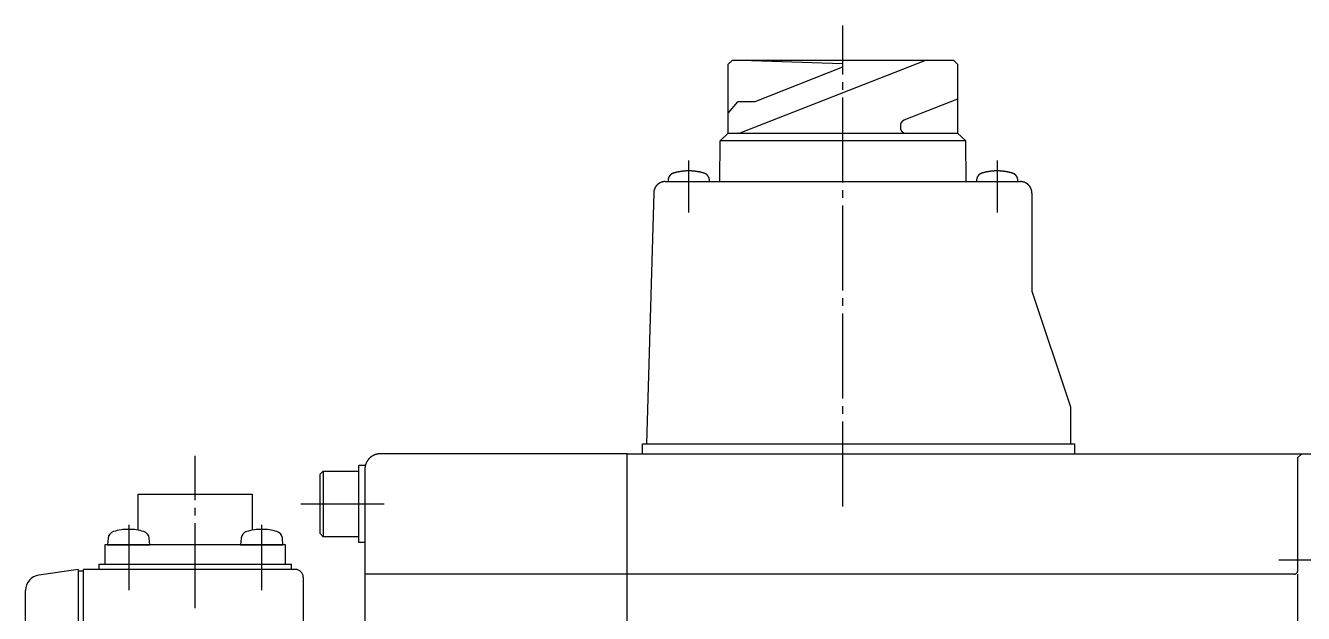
# Model space of a CAD drawing. Extents: x 0 to 661, y 0 to 384.
# Drawn here: x 183.4 to 349.1, y 307.3 to 383.5 of the extents above; entities that cross this region are included whole.
import ezdxf

# ---------------------------------------------------------------- set-up
doc = ezdxf.new("R2010")
doc.units = 0
doc.linetypes.add('DASH_CENTER', pattern=[14, 11, -1, 1, -1])
doc.layers.get('0').update_dxf_attribs({"linetype": 'CONTINUOUS'})

msp = doc.modelspace()

# ---------------------------------------------------------------- linework, layer by layer
at = {"color": 1, "linetype": 'DASH_CENTER'}
for p, q in [((289.39, 321.2), (289.39, 383.55)), ((269.39, 359.29), (269.39, 366.06)), ((309.39, 366.06), (309.39, 359.29)), ((205.39, 308.02), (205.39, 327.77)), ((219.09, 321.52), (229.89, 321.52)), ((196.76, 318.82), (196.76, 310.32)), ((214.02, 310.32), (214.02, 318.82)), ((345.89, 314.28), (362.89, 314.28))]:
    msp.add_line(p, q, dxfattribs=at)
at = {"color": 7, "linetype": 'CONTINUOUS'}
for p, q in [((274.51, 378.52), (275.01, 379.02)), ((274.51, 369.58), (274.51, 378.52)), ((303.76, 379.02), (275.01, 379.02)), ((303.76, 379.02), (275.02, 379.02)), ((300.1, 379.02), (276.03, 369.58)), ((277.54, 379.02), (289.33, 378.63)), ((289.33, 378.16), (277.95, 373.67)), ((289.33, 378.63), (289.33, 378.16)), ((304.26, 378.52), (303.76, 379.02)), ((304.26, 378.52), (304.26, 369.58)), ((274.51, 372.17), (275.77, 373.67)), ((277.95, 373.67), (275.77, 373.67)), ((304.26, 373.99), (297.3, 371.26)), ((273.45, 368.58), (274.51, 369.58)), ((274.51, 369.58), (297.58, 369.58)), ((296.83, 370.56), (296.83, 370.33)), ((297.58, 369.58), (304.26, 369.58)), ((304.26, 369.58), (305.32, 368.58)), ((304.26, 369.58), (305.32, 368.58)), ((273.41, 363.32), (273.45, 368.58)), ((305.32, 368.58), (273.45, 368.58)), ((305.36, 363.32), (305.32, 368.58)), ((266.35, 363.32), (312.39, 363.32)), ((266.71, 363.54), (266.69, 363.3)), ((272.08, 363.32), (272.06, 363.54)), ((306.71, 363.54), (306.69, 363.32)), ((312.09, 363.3), (312.06, 363.54)), ((264.85, 361.86), (263.9, 329.32)), ((313.89, 361.82), (313.89, 349.12)), ((313.89, 349.12), (318.89, 334.12)), ((318.89, 334.12), (318.89, 329.32)), ((263.39, 329.32), (319.39, 329.32)), ((263.39, 328.02), (263.39, 329.32)), ((319.39, 329.32), (319.39, 328.02)), ((226.59, 316.52), (226.59, 326.52)), ((227.39, 326.52), (226.59, 326.52)), ((261.39, 328.02), (229.39, 328.02)), ((261.39, 198.02), (261.39, 328.02)), ((261.39, 328.02), (348.89, 328.02)), ((261.39, 324.52), (261.39, 328.02)), ((348.39, 327.52), (348.89, 328.02)), ((348.39, 312.92), (348.39, 327.52)), ((348.89, 328.02), (359.89, 328.02)), ((221.99, 325.77), (221.59, 325.37)), ((221.99, 325.77), (221.59, 325.37)), ((221.59, 321.52), (221.59, 325.37)), ((221.99, 325.77), (221.99, 321.52)), ((221.99, 325.77), (226.59, 325.77)), ((221.99, 325.77), (226.59, 325.77)), ((226.59, 321.52), (226.59, 325.77)), ((226.59, 321.52), (226.59, 325.77)), ((227.39, 326.02), (227.39, 199.52)), ((197.99, 318.11), (197.99, 322.77)), ((197.99, 322.77), (212.79, 322.77)), ((212.79, 322.77), (212.79, 318.11)), ((221.59, 317.67), (221.59, 321.52)), ((221.99, 321.52), (221.99, 317.27)), ((226.59, 317.27), (226.59, 321.52)), ((226.59, 317.27), (226.59, 321.52)), ((227.39, 319.02), (227.39, 316.57)), ((194.08, 317.06), (194.01, 316.22)), ((199.51, 316.22), (199.43, 317.06)), ((211.34, 317.06), (211.27, 316.22)), ((216.77, 316.22), (216.69, 317.06)), ((221.59, 317.67), (221.99, 317.27)), ((221.59, 317.67), (221.99, 317.27)), ((226.59, 317.27), (221.99, 317.27)), ((227.39, 316.52), (226.59, 316.52)), ((193.69, 316.22), (193.69, 313.72)), ((217.09, 316.22), (193.69, 316.22)), ((194.01, 316.22), (199.51, 316.22)), ((211.27, 316.22), (216.77, 316.22)), ((217.09, 313.72), (217.09, 316.22)), ((192.89, 313.72), (217.89, 313.72)), ((192.89, 313.72), (192.89, 313.02)), ((217.89, 313.02), (217.89, 313.72)), ((190.19, 313.02), (185.11, 312.29)), ((190.19, 313.02), (190.19, 220.62)), ((190.89, 312.82), (190.19, 312.82)), ((190.89, 220.62), (190.89, 313.02)), ((218.39, 313.02), (190.89, 313.02)), ((219.39, 312.02), (219.39, 304.22)), ((347.89, 312.42), (227.39, 312.42)), ((348.39, 306.12), (348.39, 312.42)), ((183.39, 221.62), (183.39, 310.31))]:
    msp.add_line(p, q, dxfattribs=at)
for points in [[(297.3, 371.26, 0), (297.3, 371.26, 0), (297.29, 371.26, 0), (297.28, 371.25, 0), (297.28, 371.25, 0), (297.27, 371.25, 0), (297.26, 371.25, 0), (297.26, 371.24, 0), (297.25, 371.24, 0), (297.25, 371.24, 0), (297.24, 371.23, 0), (297.23, 371.23, 0), (297.23, 371.23, 0), (297.22, 371.22, 0), (297.21, 371.22, 0), (297.21, 371.22, 0), (297.2, 371.21, 0), (297.19, 371.21, 0), (297.19, 371.21, 0), (297.18, 371.2, 0), (297.18, 371.2, 0), (297.17, 371.19, 0), (297.17, 371.19, 0), (297.16, 371.19, 0), (297.15, 371.18, 0), (297.15, 371.18, 0), (297.14, 371.18, 0), (297.14, 371.17, 0), (297.13, 371.17, 0), (297.13, 371.16, 0), (297.12, 371.16, 0), (297.11, 371.15, 0), (297.11, 371.15, 0), (297.1, 371.15, 0), (297.1, 371.14, 0), (297.09, 371.14, 0), (297.09, 371.13, 0), (297.08, 371.13, 0), (297.08, 371.12, 0), (297.07, 371.12, 0), (297.07, 371.11, 0), (297.06, 371.11, 0), (297.06, 371.1, 0), (297.05, 371.1, 0), (297.05, 371.1, 0), (297.04, 371.09, 0), (297.04, 371.08, 0), (297.03, 371.08, 0), (297.03, 371.07, 0), (297.02, 371.07, 0), (297.02, 371.06, 0), (297.01, 371.06, 0), (297.01, 371.05, 0), (297, 371.05, 0), (297, 371.04, 0), (297, 371.04, 0), (296.99, 371.03, 0), (296.99, 371.03, 0), (296.98, 371.02, 0), (296.98, 371.01, 0), (296.97, 371.01, 0), (296.97, 371, 0), (296.96, 371, 0), (296.96, 370.99, 0), (296.96, 370.99, 0), (296.95, 370.98, 0), (296.95, 370.98, 0), (296.94, 370.97, 0), (296.94, 370.96, 0), (296.94, 370.96, 0), (296.93, 370.95, 0), (296.93, 370.94, 0), (296.93, 370.94, 0), (296.92, 370.93, 0), (296.92, 370.93, 0), (296.92, 370.92, 0), (296.91, 370.92, 0), (296.91, 370.91, 0), (296.91, 370.9, 0), (296.9, 370.9, 0), (296.9, 370.89, 0), (296.9, 370.88, 0), (296.89, 370.88, 0), (296.89, 370.87, 0), (296.89, 370.86, 0), (296.89, 370.86, 0), (296.88, 370.85, 0), (296.88, 370.85, 0), (296.88, 370.84, 0), (296.88, 370.83, 0), (296.87, 370.82, 0), (296.87, 370.82, 0), (296.87, 370.81, 0), (296.87, 370.81, 0), (296.86, 370.8, 0), (296.86, 370.79, 0), (296.86, 370.79, 0), (296.86, 370.78, 0), (296.86, 370.77, 0), (296.85, 370.76, 0), (296.85, 370.76, 0), (296.85, 370.75, 0), (296.85, 370.75, 0), (296.85, 370.74, 0), (296.85, 370.73, 0), (296.84, 370.72, 0), (296.84, 370.72, 0), (296.84, 370.71, 0), (296.84, 370.7, 0), (296.84, 370.7, 0), (296.84, 370.69, 0), (296.84, 370.68, 0), (296.83, 370.68, 0), (296.83, 370.67, 0), (296.83, 370.66, 0), (296.83, 370.65, 0), (296.83, 370.65, 0), (296.83, 370.64, 0), (296.83, 370.63, 0), (296.83, 370.63, 0), (296.83, 370.62, 0), (296.83, 370.61, 0), (296.83, 370.61, 0), (296.83, 370.6, 0), (296.83, 370.59, 0), (296.83, 370.58, 0), (296.83, 370.58, 0), (296.83, 370.57, 0), (296.83, 370.56, 0)], [(296.83, 370.33, 0), (296.83, 370.32, 0), (296.83, 370.31, 0), (296.83, 370.3, 0), (296.83, 370.29, 0), (296.83, 370.28, 0), (296.83, 370.27, 0), (296.83, 370.26, 0), (296.83, 370.25, 0), (296.83, 370.24, 0), (296.83, 370.23, 0), (296.83, 370.23, 0), (296.83, 370.21, 0), (296.84, 370.21, 0), (296.84, 370.2, 0), (296.84, 370.19, 0), (296.84, 370.18, 0), (296.84, 370.17, 0), (296.85, 370.16, 0), (296.85, 370.15, 0), (296.85, 370.14, 0), (296.85, 370.13, 0), (296.85, 370.13, 0), (296.86, 370.12, 0), (296.86, 370.11, 0), (296.86, 370.1, 0), (296.86, 370.09, 0), (296.87, 370.08, 0), (296.87, 370.07, 0), (296.87, 370.06, 0), (296.88, 370.06, 0), (296.88, 370.05, 0), (296.88, 370.04, 0), (296.89, 370.03, 0), (296.89, 370.02, 0), (296.89, 370.01, 0), (296.9, 370, 0), (296.9, 370, 0), (296.91, 369.99, 0), (296.91, 369.98, 0), (296.92, 369.97, 0), (296.92, 369.96, 0), (296.92, 369.96, 0), (296.93, 369.95, 0), (296.93, 369.94, 0), (296.94, 369.93, 0), (296.94, 369.92, 0), (296.95, 369.92, 0), (296.95, 369.91, 0), (296.96, 369.9, 0), (296.96, 369.89, 0), (296.97, 369.89, 0), (296.97, 369.88, 0), (296.98, 369.87, 0), (296.99, 369.86, 0), (296.99, 369.86, 0), (297, 369.85, 0), (297, 369.84, 0), (297.01, 369.84, 0), (297.01, 369.83, 0), (297.02, 369.82, 0), (297.03, 369.81, 0), (297.03, 369.81, 0), (297.04, 369.8, 0), (297.05, 369.8, 0), (297.05, 369.79, 0), (297.06, 369.78, 0), (297.07, 369.78, 0), (297.07, 369.77, 0), (297.08, 369.76, 0), (297.09, 369.76, 0), (297.09, 369.75, 0), (297.1, 369.75, 0), (297.11, 369.74, 0), (297.12, 369.73, 0), (297.12, 369.73, 0), (297.13, 369.72, 0), (297.14, 369.72, 0), (297.14, 369.71, 0), (297.15, 369.71, 0), (297.16, 369.7, 0), (297.17, 369.7, 0), (297.18, 369.69, 0), (297.18, 369.69, 0), (297.19, 369.68, 0), (297.2, 369.68, 0), (297.21, 369.67, 0), (297.21, 369.67, 0), (297.22, 369.66, 0), (297.23, 369.66, 0), (297.24, 369.66, 0), (297.25, 369.65, 0), (297.26, 369.65, 0), (297.26, 369.64, 0), (297.27, 369.64, 0), (297.28, 369.64, 0), (297.29, 369.63, 0), (297.3, 369.63, 0), (297.31, 369.63, 0), (297.31, 369.62, 0), (297.32, 369.62, 0), (297.33, 369.62, 0), (297.34, 369.61, 0), (297.35, 369.61, 0), (297.36, 369.61, 0), (297.37, 369.61, 0), (297.38, 369.6, 0), (297.38, 369.6, 0), (297.39, 369.6, 0), (297.4, 369.6, 0), (297.41, 369.59, 0), (297.42, 369.59, 0), (297.43, 369.59, 0), (297.44, 369.59, 0), (297.45, 369.59, 0), (297.46, 369.58, 0), (297.47, 369.58, 0), (297.48, 369.58, 0), (297.49, 369.58, 0), (297.49, 369.58, 0), (297.5, 369.58, 0), (297.51, 369.58, 0), (297.52, 369.58, 0), (297.53, 369.58, 0), (297.54, 369.58, 0), (297.55, 369.58, 0), (297.56, 369.58, 0), (297.57, 369.58, 0), (297.58, 369.58, 0)], [(269.39, 364.7, 0), (269.37, 364.69, 0), (269.36, 364.69, 0), (269.34, 364.69, 0), (269.33, 364.69, 0), (269.31, 364.69, 0), (269.3, 364.69, 0), (269.28, 364.69, 0), (269.26, 364.69, 0), (269.25, 364.69, 0), (269.23, 364.69, 0), (269.22, 364.69, 0), (269.2, 364.69, 0), (269.19, 364.69, 0), (269.17, 364.69, 0), (269.16, 364.69, 0), (269.14, 364.69, 0), (269.12, 364.69, 0), (269.11, 364.69, 0), (269.09, 364.69, 0), (269.08, 364.69, 0), (269.06, 364.69, 0), (269.05, 364.69, 0), (269.03, 364.69, 0), (269.02, 364.69, 0), (269, 364.69, 0), (268.99, 364.68, 0), (268.97, 364.68, 0), (268.95, 364.68, 0), (268.94, 364.68, 0), (268.92, 364.68, 0), (268.91, 364.68, 0), (268.89, 364.68, 0), (268.88, 364.68, 0), (268.86, 364.68, 0), (268.85, 364.67, 0), (268.83, 364.67, 0), (268.81, 364.67, 0), (268.8, 364.67, 0), (268.79, 364.67, 0), (268.77, 364.67, 0), (268.75, 364.67, 0), (268.74, 364.67, 0), (268.72, 364.66, 0), (268.71, 364.66, 0), (268.69, 364.66, 0), (268.68, 364.66, 0), (268.66, 364.66, 0), (268.65, 364.66, 0), (268.63, 364.65, 0), (268.62, 364.65, 0), (268.6, 364.65, 0), (268.58, 364.65, 0), (268.57, 364.65, 0), (268.55, 364.64, 0), (268.54, 364.64, 0), (268.52, 364.64, 0), (268.51, 364.64, 0), (268.49, 364.64, 0), (268.48, 364.64, 0), (268.46, 364.63, 0), (268.44, 364.63, 0), (268.43, 364.63, 0), (268.42, 364.63, 0), (268.4, 364.62, 0), (268.38, 364.62, 0), (268.37, 364.62, 0), (268.35, 364.62, 0), (268.34, 364.62, 0), (268.32, 364.61, 0), (268.31, 364.61, 0), (268.29, 364.61, 0), (268.28, 364.61, 0), (268.26, 364.6, 0), (268.25, 364.6, 0), (268.23, 364.6, 0), (268.21, 364.6, 0), (268.2, 364.59, 0), (268.19, 364.59, 0), (268.17, 364.59, 0), (268.15, 364.59, 0), (268.14, 364.58, 0), (268.12, 364.58, 0), (268.11, 364.58, 0), (268.09, 364.57, 0), (268.08, 364.57, 0), (268.06, 364.57, 0), (268.05, 364.57, 0), (268.03, 364.56, 0), (268.02, 364.56, 0), (268, 364.56, 0), (267.99, 364.55, 0), (267.97, 364.55, 0), (267.96, 364.55, 0), (267.94, 364.54, 0), (267.93, 364.54, 0), (267.91, 364.54, 0), (267.89, 364.53, 0), (267.88, 364.53, 0), (267.87, 364.53, 0), (267.85, 364.52, 0), (267.83, 364.52, 0), (267.82, 364.52, 0), (267.81, 364.51, 0), (267.79, 364.51, 0), (267.77, 364.51, 0), (267.76, 364.5, 0), (267.74, 364.5, 0), (267.73, 364.5, 0), (267.71, 364.49, 0), (267.7, 364.49, 0), (267.68, 364.49, 0), (267.67, 364.48, 0), (267.65, 364.48, 0), (267.64, 364.47, 0), (267.62, 364.47, 0), (267.61, 364.46, 0), (267.59, 364.46, 0), (267.58, 364.46, 0), (267.56, 364.45, 0), (267.55, 364.45, 0), (267.53, 364.44, 0), (267.52, 364.44, 0), (267.5, 364.44, 0), (267.49, 364.43, 0), (267.47, 364.43, 0), (267.46, 364.42, 0), (267.44, 364.42, 0), (267.43, 364.42, 0)], [(271.35, 364.42, 0), (271.33, 364.42, 0), (271.32, 364.42, 0), (271.3, 364.43, 0), (271.29, 364.43, 0), (271.27, 364.44, 0), (271.26, 364.44, 0), (271.24, 364.44, 0), (271.23, 364.45, 0), (271.21, 364.45, 0), (271.2, 364.46, 0), (271.18, 364.46, 0), (271.17, 364.46, 0), (271.15, 364.47, 0), (271.14, 364.47, 0), (271.12, 364.48, 0), (271.11, 364.48, 0), (271.09, 364.49, 0), (271.08, 364.49, 0), (271.06, 364.49, 0), (271.05, 364.5, 0), (271.03, 364.5, 0), (271.02, 364.5, 0), (271, 364.51, 0), (270.99, 364.51, 0), (270.97, 364.51, 0), (270.96, 364.52, 0), (270.94, 364.52, 0), (270.93, 364.52, 0), (270.91, 364.53, 0), (270.9, 364.53, 0), (270.88, 364.53, 0), (270.87, 364.54, 0), (270.85, 364.54, 0), (270.84, 364.54, 0), (270.82, 364.55, 0), (270.81, 364.55, 0), (270.79, 364.55, 0), (270.78, 364.56, 0), (270.76, 364.56, 0), (270.75, 364.56, 0), (270.73, 364.57, 0), (270.71, 364.57, 0), (270.7, 364.57, 0), (270.69, 364.57, 0), (270.67, 364.58, 0), (270.65, 364.58, 0), (270.64, 364.58, 0), (270.62, 364.59, 0), (270.61, 364.59, 0), (270.59, 364.59, 0), (270.58, 364.59, 0), (270.56, 364.6, 0), (270.55, 364.6, 0), (270.53, 364.6, 0), (270.52, 364.6, 0), (270.5, 364.61, 0), (270.49, 364.61, 0), (270.47, 364.61, 0), (270.45, 364.61, 0), (270.44, 364.62, 0), (270.43, 364.62, 0), (270.41, 364.62, 0), (270.39, 364.62, 0), (270.38, 364.62, 0), (270.36, 364.63, 0), (270.35, 364.63, 0), (270.33, 364.63, 0), (270.32, 364.63, 0), (270.3, 364.64, 0), (270.29, 364.64, 0), (270.27, 364.64, 0), (270.26, 364.64, 0), (270.24, 364.64, 0), (270.23, 364.64, 0), (270.21, 364.65, 0), (270.19, 364.65, 0), (270.18, 364.65, 0), (270.16, 364.65, 0), (270.15, 364.65, 0), (270.13, 364.66, 0), (270.12, 364.66, 0), (270.1, 364.66, 0), (270.09, 364.66, 0), (270.07, 364.66, 0), (270.06, 364.66, 0), (270.04, 364.67, 0), (270.02, 364.67, 0), (270.01, 364.67, 0), (269.99, 364.67, 0), (269.98, 364.67, 0), (269.96, 364.67, 0), (269.95, 364.67, 0), (269.93, 364.67, 0), (269.92, 364.68, 0), (269.9, 364.68, 0), (269.88, 364.68, 0), (269.87, 364.68, 0), (269.85, 364.68, 0), (269.84, 364.68, 0), (269.82, 364.68, 0), (269.81, 364.68, 0), (269.79, 364.68, 0), (269.78, 364.69, 0), (269.76, 364.69, 0), (269.75, 364.69, 0), (269.73, 364.69, 0), (269.71, 364.69, 0), (269.7, 364.69, 0), (269.68, 364.69, 0), (269.67, 364.69, 0), (269.65, 364.69, 0), (269.64, 364.69, 0), (269.62, 364.69, 0), (269.61, 364.69, 0), (269.59, 364.69, 0), (269.57, 364.69, 0), (269.56, 364.69, 0), (269.54, 364.69, 0), (269.53, 364.69, 0), (269.51, 364.69, 0), (269.5, 364.69, 0), (269.48, 364.69, 0), (269.47, 364.69, 0), (269.45, 364.69, 0), (269.44, 364.69, 0), (269.42, 364.69, 0), (269.4, 364.69, 0), (269.39, 364.7, 0)], [(309.39, 364.7, 0), (309.37, 364.69, 0), (309.36, 364.69, 0), (309.34, 364.69, 0), (309.33, 364.69, 0), (309.31, 364.69, 0), (309.3, 364.69, 0), (309.28, 364.69, 0), (309.26, 364.69, 0), (309.25, 364.69, 0), (309.23, 364.69, 0), (309.22, 364.69, 0), (309.2, 364.69, 0), (309.19, 364.69, 0), (309.17, 364.69, 0), (309.16, 364.69, 0), (309.14, 364.69, 0), (309.12, 364.69, 0), (309.11, 364.69, 0), (309.09, 364.69, 0), (309.08, 364.69, 0), (309.06, 364.69, 0), (309.05, 364.69, 0), (309.03, 364.69, 0), (309.02, 364.69, 0), (309, 364.69, 0), (308.99, 364.68, 0), (308.97, 364.68, 0), (308.95, 364.68, 0), (308.94, 364.68, 0), (308.92, 364.68, 0), (308.91, 364.68, 0), (308.89, 364.68, 0), (308.88, 364.68, 0), (308.86, 364.68, 0), (308.85, 364.67, 0), (308.83, 364.67, 0), (308.81, 364.67, 0), (308.8, 364.67, 0), (308.79, 364.67, 0), (308.77, 364.67, 0), (308.75, 364.67, 0), (308.74, 364.67, 0), (308.72, 364.66, 0), (308.71, 364.66, 0), (308.69, 364.66, 0), (308.68, 364.66, 0), (308.66, 364.66, 0), (308.65, 364.66, 0), (308.63, 364.65, 0), (308.62, 364.65, 0), (308.6, 364.65, 0), (308.58, 364.65, 0), (308.57, 364.65, 0), (308.55, 364.64, 0), (308.54, 364.64, 0), (308.52, 364.64, 0), (308.51, 364.64, 0), (308.49, 364.64, 0), (308.48, 364.64, 0), (308.46, 364.63, 0), (308.44, 364.63, 0), (308.43, 364.63, 0), (308.42, 364.63, 0), (308.4, 364.62, 0), (308.38, 364.62, 0), (308.37, 364.62, 0), (308.35, 364.62, 0), (308.34, 364.62, 0), (308.32, 364.61, 0), (308.31, 364.61, 0), (308.29, 364.61, 0), (308.28, 364.61, 0), (308.26, 364.6, 0), (308.25, 364.6, 0), (308.23, 364.6, 0), (308.21, 364.6, 0), (308.2, 364.59, 0), (308.19, 364.59, 0), (308.17, 364.59, 0), (308.15, 364.59, 0), (308.14, 364.58, 0), (308.12, 364.58, 0), (308.11, 364.58, 0), (308.09, 364.57, 0), (308.08, 364.57, 0), (308.06, 364.57, 0), (308.05, 364.57, 0), (308.03, 364.56, 0), (308.02, 364.56, 0), (308, 364.56, 0), (307.99, 364.55, 0), (307.97, 364.55, 0), (307.96, 364.55, 0), (307.94, 364.54, 0), (307.93, 364.54, 0), (307.91, 364.54, 0), (307.89, 364.53, 0), (307.88, 364.53, 0), (307.87, 364.53, 0), (307.85, 364.52, 0), (307.83, 364.52, 0), (307.82, 364.52, 0), (307.81, 364.51, 0), (307.79, 364.51, 0), (307.77, 364.51, 0), (307.76, 364.5, 0), (307.74, 364.5, 0), (307.73, 364.5, 0), (307.71, 364.49, 0), (307.7, 364.49, 0), (307.68, 364.49, 0), (307.67, 364.48, 0), (307.65, 364.48, 0), (307.64, 364.47, 0), (307.62, 364.47, 0), (307.61, 364.46, 0), (307.59, 364.46, 0), (307.58, 364.46, 0), (307.56, 364.45, 0), (307.55, 364.45, 0), (307.53, 364.44, 0), (307.52, 364.44, 0), (307.5, 364.44, 0), (307.49, 364.43, 0), (307.47, 364.43, 0), (307.46, 364.42, 0), (307.44, 364.42, 0), (307.43, 364.42, 0)], [(311.35, 364.42, 0), (311.33, 364.42, 0), (311.32, 364.42, 0), (311.3, 364.43, 0), (311.29, 364.43, 0), (311.27, 364.44, 0), (311.26, 364.44, 0), (311.24, 364.44, 0), (311.23, 364.45, 0), (311.21, 364.45, 0), (311.2, 364.46, 0), (311.18, 364.46, 0), (311.17, 364.46, 0), (311.15, 364.47, 0), (311.14, 364.47, 0), (311.12, 364.48, 0), (311.11, 364.48, 0), (311.09, 364.49, 0), (311.08, 364.49, 0), (311.06, 364.49, 0), (311.05, 364.5, 0), (311.03, 364.5, 0), (311.02, 364.5, 0), (311, 364.51, 0), (310.99, 364.51, 0), (310.97, 364.51, 0), (310.96, 364.52, 0), (310.94, 364.52, 0), (310.93, 364.52, 0), (310.91, 364.53, 0), (310.9, 364.53, 0), (310.88, 364.53, 0), (310.87, 364.54, 0), (310.85, 364.54, 0), (310.84, 364.54, 0), (310.82, 364.55, 0), (310.81, 364.55, 0), (310.79, 364.55, 0), (310.78, 364.56, 0), (310.76, 364.56, 0), (310.75, 364.56, 0), (310.73, 364.57, 0), (310.71, 364.57, 0), (310.7, 364.57, 0), (310.69, 364.57, 0), (310.67, 364.58, 0), (310.65, 364.58, 0), (310.64, 364.58, 0), (310.62, 364.59, 0), (310.61, 364.59, 0), (310.59, 364.59, 0), (310.58, 364.59, 0), (310.56, 364.6, 0), (310.55, 364.6, 0), (310.53, 364.6, 0), (310.52, 364.6, 0), (310.5, 364.61, 0), (310.49, 364.61, 0), (310.47, 364.61, 0), (310.45, 364.61, 0), (310.44, 364.62, 0), (310.43, 364.62, 0), (310.41, 364.62, 0), (310.39, 364.62, 0), (310.38, 364.62, 0), (310.36, 364.63, 0), (310.35, 364.63, 0), (310.33, 364.63, 0), (310.32, 364.63, 0), (310.3, 364.64, 0), (310.29, 364.64, 0), (310.27, 364.64, 0), (310.26, 364.64, 0), (310.24, 364.64, 0), (310.23, 364.64, 0), (310.21, 364.65, 0), (310.19, 364.65, 0), (310.18, 364.65, 0), (310.16, 364.65, 0), (310.15, 364.65, 0), (310.13, 364.66, 0), (310.12, 364.66, 0), (310.1, 364.66, 0), (310.09, 364.66, 0), (310.07, 364.66, 0), (310.06, 364.66, 0), (310.04, 364.67, 0), (310.02, 364.67, 0), (310.01, 364.67, 0), (309.99, 364.67, 0), (309.98, 364.67, 0), (309.96, 364.67, 0), (309.95, 364.67, 0), (309.93, 364.67, 0), (309.92, 364.68, 0), (309.9, 364.68, 0), (309.88, 364.68, 0), (309.87, 364.68, 0), (309.85, 364.68, 0), (309.84, 364.68, 0), (309.82, 364.68, 0), (309.81, 364.68, 0), (309.79, 364.68, 0), (309.78, 364.69, 0), (309.76, 364.69, 0), (309.75, 364.69, 0), (309.73, 364.69, 0), (309.71, 364.69, 0), (309.7, 364.69, 0), (309.68, 364.69, 0), (309.67, 364.69, 0), (309.65, 364.69, 0), (309.64, 364.69, 0), (309.62, 364.69, 0), (309.61, 364.69, 0), (309.59, 364.69, 0), (309.57, 364.69, 0), (309.56, 364.69, 0), (309.54, 364.69, 0), (309.53, 364.69, 0), (309.51, 364.69, 0), (309.5, 364.69, 0), (309.48, 364.69, 0), (309.47, 364.69, 0), (309.45, 364.69, 0), (309.44, 364.69, 0), (309.42, 364.69, 0), (309.4, 364.69, 0), (309.39, 364.7, 0)], [(266.35, 363.32, 0), (266.33, 363.31, 0), (266.31, 363.31, 0), (266.29, 363.31, 0), (266.27, 363.31, 0), (266.25, 363.31, 0), (266.24, 363.31, 0), (266.22, 363.31, 0), (266.2, 363.31, 0), (266.18, 363.31, 0), (266.17, 363.31, 0), (266.15, 363.3, 0), (266.13, 363.3, 0), (266.11, 363.3, 0), (266.09, 363.29, 0), (266.08, 363.29, 0), (266.06, 363.29, 0), (266.04, 363.28, 0), (266.02, 363.28, 0), (266.01, 363.28, 0), (265.99, 363.27, 0), (265.97, 363.27, 0), (265.95, 363.26, 0), (265.94, 363.26, 0), (265.92, 363.25, 0), (265.9, 363.25, 0), (265.88, 363.24, 0), (265.87, 363.24, 0), (265.85, 363.23, 0), (265.83, 363.23, 0), (265.82, 363.22, 0), (265.8, 363.21, 0), (265.78, 363.21, 0), (265.76, 363.2, 0), (265.75, 363.19, 0), (265.73, 363.18, 0), (265.72, 363.18, 0), (265.7, 363.17, 0), (265.68, 363.16, 0), (265.67, 363.15, 0), (265.65, 363.14, 0), (265.63, 363.14, 0), (265.62, 363.13, 0), (265.6, 363.12, 0), (265.59, 363.11, 0), (265.57, 363.1, 0), (265.56, 363.09, 0), (265.54, 363.08, 0), (265.53, 363.07, 0), (265.51, 363.06, 0), (265.5, 363.05, 0), (265.48, 363.04, 0), (265.47, 363.03, 0), (265.45, 363.02, 0), (265.44, 363.01, 0), (265.42, 363, 0), (265.41, 362.99, 0), (265.39, 362.98, 0), (265.38, 362.96, 0), (265.37, 362.95, 0), (265.35, 362.94, 0), (265.34, 362.93, 0), (265.33, 362.92, 0), (265.31, 362.9, 0), (265.3, 362.89, 0), (265.29, 362.88, 0), (265.27, 362.87, 0), (265.26, 362.85, 0), (265.25, 362.84, 0), (265.24, 362.83, 0), (265.23, 362.81, 0), (265.21, 362.8, 0), (265.2, 362.79, 0), (265.19, 362.77, 0), (265.18, 362.76, 0), (265.17, 362.74, 0), (265.16, 362.73, 0), (265.15, 362.71, 0), (265.13, 362.7, 0), (265.12, 362.69, 0), (265.11, 362.67, 0), (265.1, 362.66, 0), (265.09, 362.64, 0), (265.08, 362.63, 0), (265.07, 362.61, 0), (265.06, 362.6, 0), (265.06, 362.58, 0), (265.05, 362.56, 0), (265.04, 362.55, 0), (265.03, 362.53, 0), (265.02, 362.52, 0), (265.01, 362.5, 0), (265, 362.49, 0), (265, 362.47, 0), (264.99, 362.45, 0), (264.98, 362.44, 0), (264.97, 362.42, 0), (264.97, 362.4, 0), (264.96, 362.39, 0), (264.95, 362.37, 0), (264.94, 362.35, 0), (264.94, 362.34, 0), (264.93, 362.32, 0), (264.93, 362.3, 0), (264.92, 362.29, 0), (264.92, 362.27, 0), (264.91, 362.25, 0), (264.9, 362.23, 0), (264.9, 362.22, 0), (264.89, 362.2, 0), (264.89, 362.18, 0), (264.89, 362.16, 0), (264.88, 362.15, 0), (264.88, 362.13, 0), (264.88, 362.11, 0), (264.87, 362.09, 0), (264.87, 362.07, 0), (264.87, 362.06, 0), (264.86, 362.04, 0), (264.86, 362.02, 0), (264.86, 362, 0), (264.86, 361.99, 0), (264.85, 361.97, 0), (264.85, 361.95, 0), (264.85, 361.93, 0), (264.85, 361.91, 0), (264.85, 361.89, 0), (264.85, 361.88, 0), (264.85, 361.86, 0)], [(267.43, 364.42, 0), (267.42, 364.41, 0), (267.41, 364.41, 0), (267.4, 364.41, 0), (267.39, 364.4, 0), (267.38, 364.4, 0), (267.38, 364.4, 0), (267.37, 364.39, 0), (267.36, 364.39, 0), (267.35, 364.39, 0), (267.34, 364.38, 0), (267.33, 364.38, 0), (267.32, 364.38, 0), (267.31, 364.37, 0), (267.31, 364.37, 0), (267.3, 364.37, 0), (267.29, 364.36, 0), (267.28, 364.36, 0), (267.27, 364.36, 0), (267.26, 364.35, 0), (267.25, 364.35, 0), (267.25, 364.34, 0), (267.24, 364.34, 0), (267.23, 364.33, 0), (267.22, 364.33, 0), (267.21, 364.32, 0), (267.21, 364.32, 0), (267.2, 364.31, 0), (267.19, 364.31, 0), (267.18, 364.31, 0), (267.17, 364.3, 0), (267.17, 364.3, 0), (267.16, 364.29, 0), (267.15, 364.29, 0), (267.14, 364.28, 0), (267.13, 364.27, 0), (267.13, 364.27, 0), (267.12, 364.26, 0), (267.11, 364.26, 0), (267.11, 364.25, 0), (267.1, 364.25, 0), (267.09, 364.24, 0), (267.08, 364.24, 0), (267.07, 364.23, 0), (267.07, 364.22, 0), (267.06, 364.22, 0), (267.05, 364.21, 0), (267.05, 364.2, 0), (267.04, 364.2, 0), (267.03, 364.19, 0), (267.03, 364.19, 0), (267.02, 364.18, 0), (267.01, 364.17, 0), (267.01, 364.17, 0), (267, 364.16, 0), (266.99, 364.15, 0), (266.99, 364.15, 0), (266.98, 364.14, 0), (266.97, 364.13, 0), (266.97, 364.12, 0), (266.96, 364.12, 0), (266.95, 364.11, 0), (266.95, 364.1, 0), (266.94, 364.1, 0), (266.94, 364.09, 0), (266.93, 364.08, 0), (266.92, 364.07, 0), (266.92, 364.07, 0), (266.91, 364.06, 0), (266.91, 364.05, 0), (266.9, 364.05, 0), (266.9, 364.04, 0), (266.89, 364.03, 0), (266.89, 364.02, 0), (266.88, 364.01, 0), (266.88, 364.01, 0), (266.87, 364, 0), (266.87, 363.99, 0), (266.86, 363.98, 0), (266.86, 363.98, 0), (266.85, 363.97, 0), (266.85, 363.96, 0), (266.84, 363.95, 0), (266.84, 363.94, 0), (266.83, 363.94, 0), (266.83, 363.93, 0), (266.82, 363.92, 0), (266.82, 363.91, 0), (266.81, 363.9, 0), (266.81, 363.89, 0), (266.81, 363.88, 0), (266.8, 363.88, 0), (266.8, 363.87, 0), (266.79, 363.86, 0), (266.79, 363.85, 0), (266.79, 363.84, 0), (266.78, 363.83, 0), (266.78, 363.82, 0), (266.78, 363.82, 0), (266.77, 363.81, 0), (266.77, 363.8, 0), (266.77, 363.79, 0), (266.76, 363.78, 0), (266.76, 363.77, 0), (266.76, 363.76, 0), (266.75, 363.75, 0), (266.75, 363.75, 0), (266.75, 363.74, 0), (266.75, 363.73, 0), (266.74, 363.72, 0), (266.74, 363.71, 0), (266.74, 363.7, 0), (266.74, 363.69, 0), (266.74, 363.68, 0), (266.73, 363.67, 0), (266.73, 363.66, 0), (266.73, 363.65, 0), (266.73, 363.64, 0), (266.73, 363.64, 0), (266.72, 363.63, 0), (266.72, 363.62, 0), (266.72, 363.61, 0), (266.72, 363.6, 0), (266.72, 363.59, 0), (266.72, 363.58, 0), (266.72, 363.57, 0), (266.71, 363.56, 0), (266.71, 363.55, 0), (266.71, 363.54, 0)], [(272.06, 363.54, 0), (272.06, 363.55, 0), (272.06, 363.56, 0), (272.06, 363.57, 0), (272.06, 363.58, 0), (272.06, 363.59, 0), (272.06, 363.6, 0), (272.06, 363.61, 0), (272.06, 363.62, 0), (272.05, 363.63, 0), (272.05, 363.64, 0), (272.05, 363.64, 0), (272.05, 363.65, 0), (272.05, 363.66, 0), (272.05, 363.67, 0), (272.04, 363.68, 0), (272.04, 363.69, 0), (272.04, 363.7, 0), (272.04, 363.71, 0), (272.03, 363.72, 0), (272.03, 363.73, 0), (272.03, 363.74, 0), (272.03, 363.75, 0), (272.02, 363.75, 0), (272.02, 363.76, 0), (272.02, 363.77, 0), (272.01, 363.78, 0), (272.01, 363.79, 0), (272.01, 363.8, 0), (272, 363.81, 0), (272, 363.82, 0), (272, 363.82, 0), (272, 363.83, 0), (271.99, 363.84, 0), (271.99, 363.85, 0), (271.98, 363.86, 0), (271.98, 363.87, 0), (271.98, 363.88, 0), (271.97, 363.88, 0), (271.97, 363.89, 0), (271.96, 363.9, 0), (271.96, 363.91, 0), (271.95, 363.92, 0), (271.95, 363.93, 0), (271.95, 363.94, 0), (271.94, 363.94, 0), (271.94, 363.95, 0), (271.93, 363.96, 0), (271.93, 363.97, 0), (271.92, 363.98, 0), (271.92, 363.98, 0), (271.91, 363.99, 0), (271.91, 364, 0), (271.9, 364.01, 0), (271.9, 364.01, 0), (271.89, 364.02, 0), (271.89, 364.03, 0), (271.88, 364.04, 0), (271.88, 364.05, 0), (271.87, 364.05, 0), (271.87, 364.06, 0), (271.86, 364.07, 0), (271.85, 364.07, 0), (271.85, 364.08, 0), (271.84, 364.09, 0), (271.84, 364.1, 0), (271.83, 364.1, 0), (271.82, 364.11, 0), (271.82, 364.12, 0), (271.81, 364.12, 0), (271.81, 364.13, 0), (271.8, 364.14, 0), (271.79, 364.15, 0), (271.79, 364.15, 0), (271.78, 364.16, 0), (271.77, 364.17, 0), (271.77, 364.17, 0), (271.76, 364.18, 0), (271.75, 364.19, 0), (271.75, 364.19, 0), (271.74, 364.2, 0), (271.73, 364.2, 0), (271.72, 364.21, 0), (271.72, 364.22, 0), (271.71, 364.22, 0), (271.7, 364.23, 0), (271.69, 364.24, 0), (271.69, 364.24, 0), (271.68, 364.25, 0), (271.67, 364.25, 0), (271.67, 364.26, 0), (271.66, 364.26, 0), (271.65, 364.27, 0), (271.64, 364.27, 0), (271.63, 364.28, 0), (271.63, 364.29, 0), (271.62, 364.29, 0), (271.61, 364.3, 0), (271.6, 364.3, 0), (271.6, 364.31, 0), (271.59, 364.31, 0), (271.58, 364.31, 0), (271.57, 364.32, 0), (271.56, 364.32, 0), (271.56, 364.33, 0), (271.55, 364.33, 0), (271.54, 364.34, 0), (271.53, 364.34, 0), (271.52, 364.35, 0), (271.51, 364.35, 0), (271.51, 364.36, 0), (271.5, 364.36, 0), (271.49, 364.36, 0), (271.48, 364.37, 0), (271.47, 364.37, 0), (271.46, 364.37, 0), (271.45, 364.38, 0), (271.45, 364.38, 0), (271.44, 364.38, 0), (271.43, 364.39, 0), (271.42, 364.39, 0), (271.41, 364.39, 0), (271.4, 364.4, 0), (271.39, 364.4, 0), (271.38, 364.4, 0), (271.38, 364.41, 0), (271.37, 364.41, 0), (271.36, 364.41, 0), (271.35, 364.42, 0)], [(307.43, 364.42, 0), (307.42, 364.41, 0), (307.41, 364.41, 0), (307.4, 364.41, 0), (307.39, 364.4, 0), (307.38, 364.4, 0), (307.38, 364.4, 0), (307.37, 364.39, 0), (307.36, 364.39, 0), (307.35, 364.39, 0), (307.34, 364.38, 0), (307.33, 364.38, 0), (307.32, 364.38, 0), (307.31, 364.37, 0), (307.31, 364.37, 0), (307.3, 364.37, 0), (307.29, 364.36, 0), (307.28, 364.36, 0), (307.27, 364.36, 0), (307.26, 364.35, 0), (307.25, 364.35, 0), (307.25, 364.34, 0), (307.24, 364.34, 0), (307.23, 364.33, 0), (307.22, 364.33, 0), (307.21, 364.32, 0), (307.21, 364.32, 0), (307.2, 364.31, 0), (307.19, 364.31, 0), (307.18, 364.31, 0), (307.17, 364.3, 0), (307.17, 364.3, 0), (307.16, 364.29, 0), (307.15, 364.29, 0), (307.14, 364.28, 0), (307.13, 364.27, 0), (307.13, 364.27, 0), (307.12, 364.26, 0), (307.11, 364.26, 0), (307.11, 364.25, 0), (307.1, 364.25, 0), (307.09, 364.24, 0), (307.08, 364.24, 0), (307.07, 364.23, 0), (307.07, 364.22, 0), (307.06, 364.22, 0), (307.05, 364.21, 0), (307.05, 364.2, 0), (307.04, 364.2, 0), (307.03, 364.19, 0), (307.03, 364.19, 0), (307.02, 364.18, 0), (307.01, 364.17, 0), (307.01, 364.17, 0), (307, 364.16, 0), (306.99, 364.15, 0), (306.99, 364.15, 0), (306.98, 364.14, 0), (306.97, 364.13, 0), (306.97, 364.12, 0), (306.96, 364.12, 0), (306.95, 364.11, 0), (306.95, 364.1, 0), (306.94, 364.1, 0), (306.94, 364.09, 0), (306.93, 364.08, 0), (306.92, 364.07, 0), (306.92, 364.07, 0), (306.91, 364.06, 0), (306.91, 364.05, 0), (306.9, 364.05, 0), (306.9, 364.04, 0), (306.89, 364.03, 0), (306.89, 364.02, 0), (306.88, 364.01, 0), (306.88, 364.01, 0), (306.87, 364, 0), (306.87, 363.99, 0), (306.86, 363.98, 0), (306.86, 363.98, 0), (306.85, 363.97, 0), (306.85, 363.96, 0), (306.84, 363.95, 0), (306.84, 363.94, 0), (306.83, 363.94, 0), (306.83, 363.93, 0), (306.82, 363.92, 0), (306.82, 363.91, 0), (306.81, 363.9, 0), (306.81, 363.89, 0), (306.81, 363.88, 0), (306.8, 363.88, 0), (306.8, 363.87, 0), (306.79, 363.86, 0), (306.79, 363.85, 0), (306.79, 363.84, 0), (306.78, 363.83, 0), (306.78, 363.82, 0), (306.78, 363.82, 0), (306.77, 363.81, 0), (306.77, 363.8, 0), (306.77, 363.79, 0), (306.76, 363.78, 0), (306.76, 363.77, 0), (306.76, 363.76, 0), (306.75, 363.75, 0), (306.75, 363.75, 0), (306.75, 363.74, 0), (306.75, 363.73, 0), (306.74, 363.72, 0), (306.74, 363.71, 0), (306.74, 363.7, 0), (306.74, 363.69, 0), (306.74, 363.68, 0), (306.73, 363.67, 0), (306.73, 363.66, 0), (306.73, 363.65, 0), (306.73, 363.64, 0), (306.73, 363.64, 0), (306.72, 363.63, 0), (306.72, 363.62, 0), (306.72, 363.61, 0), (306.72, 363.6, 0), (306.72, 363.59, 0), (306.72, 363.58, 0), (306.72, 363.57, 0), (306.71, 363.56, 0), (306.71, 363.55, 0), (306.71, 363.54, 0)], [(312.06, 363.54, 0), (312.06, 363.55, 0), (312.06, 363.56, 0), (312.06, 363.57, 0), (312.06, 363.58, 0), (312.06, 363.59, 0), (312.06, 363.6, 0), (312.06, 363.61, 0), (312.06, 363.62, 0), (312.05, 363.63, 0), (312.05, 363.64, 0), (312.05, 363.64, 0), (312.05, 363.65, 0), (312.05, 363.66, 0), (312.05, 363.67, 0), (312.04, 363.68, 0), (312.04, 363.69, 0), (312.04, 363.7, 0), (312.04, 363.71, 0), (312.03, 363.72, 0), (312.03, 363.73, 0), (312.03, 363.74, 0), (312.03, 363.75, 0), (312.02, 363.75, 0), (312.02, 363.76, 0), (312.02, 363.77, 0), (312.01, 363.78, 0), (312.01, 363.79, 0), (312.01, 363.8, 0), (312, 363.81, 0), (312, 363.82, 0), (312, 363.82, 0), (312, 363.83, 0), (311.99, 363.84, 0), (311.99, 363.85, 0), (311.98, 363.86, 0), (311.98, 363.87, 0), (311.98, 363.88, 0), (311.97, 363.88, 0), (311.97, 363.89, 0), (311.96, 363.9, 0), (311.96, 363.91, 0), (311.95, 363.92, 0), (311.95, 363.93, 0), (311.95, 363.94, 0), (311.94, 363.94, 0), (311.94, 363.95, 0), (311.93, 363.96, 0), (311.93, 363.97, 0), (311.92, 363.98, 0), (311.92, 363.98, 0), (311.91, 363.99, 0), (311.91, 364, 0), (311.9, 364.01, 0), (311.9, 364.01, 0), (311.89, 364.02, 0), (311.89, 364.03, 0), (311.88, 364.04, 0), (311.88, 364.05, 0), (311.87, 364.05, 0), (311.87, 364.06, 0), (311.86, 364.07, 0), (311.85, 364.07, 0), (311.85, 364.08, 0), (311.84, 364.09, 0), (311.84, 364.1, 0), (311.83, 364.1, 0), (311.82, 364.11, 0), (311.82, 364.12, 0), (311.81, 364.12, 0), (311.81, 364.13, 0), (311.8, 364.14, 0), (311.79, 364.15, 0), (311.79, 364.15, 0), (311.78, 364.16, 0), (311.77, 364.17, 0), (311.77, 364.17, 0), (311.76, 364.18, 0), (311.75, 364.19, 0), (311.75, 364.19, 0), (311.74, 364.2, 0), (311.73, 364.2, 0), (311.72, 364.21, 0), (311.72, 364.22, 0), (311.71, 364.22, 0), (311.7, 364.23, 0), (311.69, 364.24, 0), (311.69, 364.24, 0), (311.68, 364.25, 0), (311.67, 364.25, 0), (311.67, 364.26, 0), (311.66, 364.26, 0), (311.65, 364.27, 0), (311.64, 364.27, 0), (311.63, 364.28, 0), (311.63, 364.29, 0), (311.62, 364.29, 0), (311.61, 364.3, 0), (311.6, 364.3, 0), (311.6, 364.31, 0), (311.59, 364.31, 0), (311.58, 364.31, 0), (311.57, 364.32, 0), (311.56, 364.32, 0), (311.56, 364.33, 0), (311.55, 364.33, 0), (311.54, 364.34, 0), (311.53, 364.34, 0), (311.52, 364.35, 0), (311.51, 364.35, 0), (311.51, 364.36, 0), (311.5, 364.36, 0), (311.49, 364.36, 0), (311.48, 364.37, 0), (311.47, 364.37, 0), (311.46, 364.37, 0), (311.45, 364.38, 0), (311.45, 364.38, 0), (311.44, 364.38, 0), (311.43, 364.39, 0), (311.42, 364.39, 0), (311.41, 364.39, 0), (311.4, 364.4, 0), (311.39, 364.4, 0), (311.38, 364.4, 0), (311.38, 364.41, 0), (311.37, 364.41, 0), (311.36, 364.41, 0), (311.35, 364.42, 0)], [(313.89, 361.82, 0), (313.89, 361.83, 0), (313.89, 361.85, 0), (313.89, 361.87, 0), (313.89, 361.89, 0), (313.89, 361.91, 0), (313.88, 361.93, 0), (313.88, 361.94, 0), (313.88, 361.96, 0), (313.88, 361.98, 0), (313.88, 362, 0), (313.88, 362.02, 0), (313.87, 362.04, 0), (313.87, 362.05, 0), (313.87, 362.07, 0), (313.86, 362.09, 0), (313.86, 362.11, 0), (313.86, 362.13, 0), (313.85, 362.14, 0), (313.85, 362.16, 0), (313.84, 362.18, 0), (313.84, 362.2, 0), (313.83, 362.22, 0), (313.83, 362.23, 0), (313.82, 362.25, 0), (313.82, 362.27, 0), (313.81, 362.29, 0), (313.81, 362.3, 0), (313.8, 362.32, 0), (313.8, 362.34, 0), (313.79, 362.36, 0), (313.78, 362.37, 0), (313.77, 362.39, 0), (313.77, 362.41, 0), (313.76, 362.42, 0), (313.75, 362.44, 0), (313.75, 362.46, 0), (313.74, 362.47, 0), (313.73, 362.49, 0), (313.72, 362.51, 0), (313.71, 362.52, 0), (313.7, 362.54, 0), (313.69, 362.56, 0), (313.69, 362.57, 0), (313.68, 362.59, 0), (313.67, 362.6, 0), (313.66, 362.62, 0), (313.65, 362.63, 0), (313.64, 362.65, 0), (313.63, 362.66, 0), (313.62, 362.68, 0), (313.61, 362.69, 0), (313.59, 362.71, 0), (313.58, 362.72, 0), (313.57, 362.74, 0), (313.56, 362.75, 0), (313.55, 362.77, 0), (313.54, 362.78, 0), (313.52, 362.8, 0), (313.51, 362.81, 0), (313.5, 362.82, 0), (313.49, 362.84, 0), (313.48, 362.85, 0), (313.46, 362.86, 0), (313.45, 362.88, 0), (313.44, 362.89, 0), (313.42, 362.9, 0), (313.41, 362.92, 0), (313.4, 362.93, 0), (313.38, 362.94, 0), (313.37, 362.95, 0), (313.36, 362.96, 0), (313.34, 362.98, 0), (313.33, 362.99, 0), (313.31, 363, 0), (313.3, 363.01, 0), (313.28, 363.02, 0), (313.27, 363.03, 0), (313.25, 363.04, 0), (313.24, 363.05, 0), (313.22, 363.06, 0), (313.21, 363.07, 0), (313.19, 363.08, 0), (313.18, 363.09, 0), (313.16, 363.1, 0), (313.14, 363.11, 0), (313.13, 363.12, 0), (313.11, 363.13, 0), (313.1, 363.14, 0), (313.08, 363.15, 0), (313.06, 363.15, 0), (313.05, 363.16, 0), (313.03, 363.17, 0), (313.01, 363.18, 0), (313, 363.19, 0), (312.98, 363.19, 0), (312.96, 363.2, 0), (312.95, 363.21, 0), (312.93, 363.21, 0), (312.91, 363.22, 0), (312.89, 363.23, 0), (312.88, 363.23, 0), (312.86, 363.24, 0), (312.84, 363.25, 0), (312.82, 363.25, 0), (312.81, 363.26, 0), (312.79, 363.26, 0), (312.77, 363.27, 0), (312.75, 363.27, 0), (312.74, 363.27, 0), (312.72, 363.28, 0), (312.7, 363.28, 0), (312.68, 363.29, 0), (312.66, 363.29, 0), (312.64, 363.29, 0), (312.63, 363.3, 0), (312.61, 363.3, 0), (312.59, 363.3, 0), (312.57, 363.3, 0), (312.55, 363.31, 0), (312.54, 363.31, 0), (312.52, 363.31, 0), (312.5, 363.31, 0), (312.48, 363.31, 0), (312.46, 363.31, 0), (312.44, 363.31, 0), (312.43, 363.31, 0), (312.41, 363.31, 0), (312.39, 363.32, 0)], [(229.39, 328.01, 0), (229.37, 328.01, 0), (229.34, 328.01, 0), (229.31, 328.01, 0), (229.29, 328.01, 0), (229.27, 328.01, 0), (229.24, 328.01, 0), (229.22, 328.01, 0), (229.19, 328.01, 0), (229.17, 328, 0), (229.14, 328, 0), (229.12, 328, 0), (229.1, 327.99, 0), (229.07, 327.99, 0), (229.05, 327.99, 0), (229.02, 327.98, 0), (229, 327.98, 0), (228.97, 327.97, 0), (228.95, 327.97, 0), (228.93, 327.96, 0), (228.9, 327.95, 0), (228.88, 327.95, 0), (228.86, 327.94, 0), (228.83, 327.94, 0), (228.81, 327.93, 0), (228.78, 327.92, 0), (228.76, 327.91, 0), (228.74, 327.91, 0), (228.72, 327.9, 0), (228.69, 327.89, 0), (228.67, 327.88, 0), (228.65, 327.87, 0), (228.62, 327.86, 0), (228.6, 327.85, 0), (228.58, 327.84, 0), (228.56, 327.83, 0), (228.53, 327.82, 0), (228.51, 327.81, 0), (228.49, 327.8, 0), (228.47, 327.79, 0), (228.45, 327.78, 0), (228.43, 327.77, 0), (228.4, 327.76, 0), (228.38, 327.74, 0), (228.36, 327.73, 0), (228.34, 327.72, 0), (228.32, 327.7, 0), (228.3, 327.69, 0), (228.28, 327.68, 0), (228.26, 327.67, 0), (228.24, 327.65, 0), (228.22, 327.64, 0), (228.2, 327.62, 0), (228.18, 327.61, 0), (228.16, 327.59, 0), (228.14, 327.58, 0), (228.12, 327.56, 0), (228.1, 327.55, 0), (228.08, 327.53, 0), (228.06, 327.51, 0), (228.05, 327.5, 0), (228.03, 327.48, 0), (228.01, 327.46, 0), (227.99, 327.45, 0), (227.97, 327.43, 0), (227.96, 327.41, 0), (227.94, 327.39, 0), (227.92, 327.38, 0), (227.91, 327.36, 0), (227.89, 327.34, 0), (227.88, 327.32, 0), (227.86, 327.3, 0), (227.84, 327.28, 0), (227.83, 327.26, 0), (227.81, 327.25, 0), (227.8, 327.23, 0), (227.78, 327.21, 0), (227.77, 327.19, 0), (227.75, 327.17, 0), (227.74, 327.15, 0), (227.73, 327.13, 0), (227.71, 327.11, 0), (227.7, 327.08, 0), (227.69, 327.06, 0), (227.67, 327.04, 0), (227.66, 327.02, 0), (227.65, 327, 0), (227.64, 326.98, 0), (227.62, 326.96, 0), (227.61, 326.94, 0), (227.6, 326.92, 0), (227.59, 326.89, 0), (227.58, 326.87, 0), (227.57, 326.85, 0), (227.56, 326.83, 0), (227.55, 326.8, 0), (227.54, 326.78, 0), (227.53, 326.76, 0), (227.52, 326.74, 0), (227.51, 326.71, 0), (227.51, 326.69, 0), (227.5, 326.67, 0), (227.49, 326.64, 0), (227.48, 326.62, 0), (227.47, 326.6, 0), (227.47, 326.57, 0), (227.46, 326.55, 0), (227.46, 326.52, 0), (227.45, 326.5, 0), (227.44, 326.48, 0), (227.44, 326.45, 0), (227.43, 326.43, 0), (227.43, 326.41, 0), (227.42, 326.38, 0), (227.42, 326.36, 0), (227.41, 326.33, 0), (227.41, 326.31, 0), (227.41, 326.29, 0), (227.4, 326.26, 0), (227.4, 326.24, 0), (227.4, 326.21, 0), (227.4, 326.19, 0), (227.39, 326.16, 0), (227.39, 326.14, 0), (227.39, 326.11, 0), (227.39, 326.09, 0), (227.39, 326.06, 0), (227.39, 326.04, 0), (227.39, 326.01, 0)], [(347.89, 312.43, 0), (347.89, 312.43, 0), (347.9, 312.43, 0), (347.91, 312.43, 0), (347.91, 312.43, 0), (347.92, 312.43, 0), (347.93, 312.43, 0), (347.93, 312.43, 0), (347.94, 312.43, 0), (347.94, 312.43, 0), (347.95, 312.43, 0), (347.96, 312.43, 0), (347.96, 312.43, 0), (347.97, 312.43, 0), (347.97, 312.43, 0), (347.98, 312.43, 0), (347.99, 312.43, 0), (347.99, 312.44, 0), (348, 312.44, 0), (348, 312.44, 0), (348.01, 312.44, 0), (348.02, 312.44, 0), (348.02, 312.44, 0), (348.03, 312.44, 0), (348.03, 312.45, 0), (348.04, 312.45, 0), (348.05, 312.45, 0), (348.05, 312.45, 0), (348.06, 312.45, 0), (348.06, 312.46, 0), (348.07, 312.46, 0), (348.07, 312.46, 0), (348.08, 312.46, 0), (348.09, 312.46, 0), (348.09, 312.47, 0), (348.1, 312.47, 0), (348.1, 312.47, 0), (348.11, 312.48, 0), (348.11, 312.48, 0), (348.12, 312.48, 0), (348.12, 312.48, 0), (348.13, 312.49, 0), (348.13, 312.49, 0), (348.14, 312.49, 0), (348.15, 312.5, 0), (348.15, 312.5, 0), (348.16, 312.5, 0), (348.16, 312.5, 0), (348.17, 312.51, 0), (348.17, 312.51, 0), (348.18, 312.52, 0), (348.18, 312.52, 0), (348.19, 312.52, 0), (348.19, 312.53, 0), (348.2, 312.53, 0), (348.2, 312.53, 0), (348.21, 312.54, 0), (348.21, 312.54, 0), (348.22, 312.55, 0), (348.22, 312.55, 0), (348.23, 312.55, 0), (348.23, 312.56, 0), (348.23, 312.56, 0), (348.24, 312.57, 0), (348.24, 312.57, 0), (348.25, 312.57, 0), (348.25, 312.58, 0), (348.25, 312.58, 0), (348.26, 312.59, 0), (348.26, 312.59, 0), (348.27, 312.6, 0), (348.27, 312.6, 0), (348.27, 312.61, 0), (348.28, 312.61, 0), (348.28, 312.62, 0), (348.29, 312.62, 0), (348.29, 312.63, 0), (348.29, 312.63, 0), (348.3, 312.64, 0), (348.3, 312.64, 0), (348.31, 312.65, 0), (348.31, 312.65, 0), (348.31, 312.66, 0), (348.31, 312.66, 0), (348.32, 312.67, 0), (348.32, 312.67, 0), (348.32, 312.68, 0), (348.33, 312.68, 0), (348.33, 312.69, 0), (348.33, 312.69, 0), (348.34, 312.7, 0), (348.34, 312.7, 0), (348.34, 312.71, 0), (348.34, 312.72, 0), (348.35, 312.72, 0), (348.35, 312.73, 0), (348.35, 312.73, 0), (348.35, 312.74, 0), (348.36, 312.75, 0), (348.36, 312.75, 0), (348.36, 312.76, 0), (348.36, 312.76, 0), (348.36, 312.77, 0), (348.37, 312.77, 0), (348.37, 312.78, 0), (348.37, 312.79, 0), (348.37, 312.79, 0), (348.37, 312.8, 0), (348.37, 312.8, 0), (348.38, 312.81, 0), (348.38, 312.81, 0), (348.38, 312.82, 0), (348.38, 312.83, 0), (348.38, 312.83, 0), (348.38, 312.84, 0), (348.38, 312.85, 0), (348.38, 312.85, 0), (348.38, 312.86, 0), (348.38, 312.86, 0), (348.39, 312.87, 0), (348.39, 312.88, 0), (348.39, 312.88, 0), (348.39, 312.89, 0), (348.39, 312.89, 0), (348.39, 312.9, 0), (348.39, 312.91, 0), (348.39, 312.91, 0), (348.39, 312.92, 0), (348.39, 312.93, 0)]]:
    msp.add_polyline3d(points, dxfattribs=at)
for centre, radius, start, end in [((196.76, 311.22), 7, 90, 106.257), ((196.76, 311.22), 7, 73.743, 90), ((214.02, 311.22), 7, 90, 106.257), ((214.02, 311.22), 7, 73.743, 90), ((195.08, 316.98), 1, 106.257, 175), ((198.44, 316.98), 1, 5, 73.743), ((212.34, 316.98), 1, 106.257, 175), ((215.7, 316.98), 1, 5, 73.743), ((185.39, 310.31), 2, 98.1301, 180), ((218.39, 312.02), 1, 0, 90)]:
    msp.add_arc(centre, radius, start, end, dxfattribs=at)

doc.saveas('drawing.dxf')
